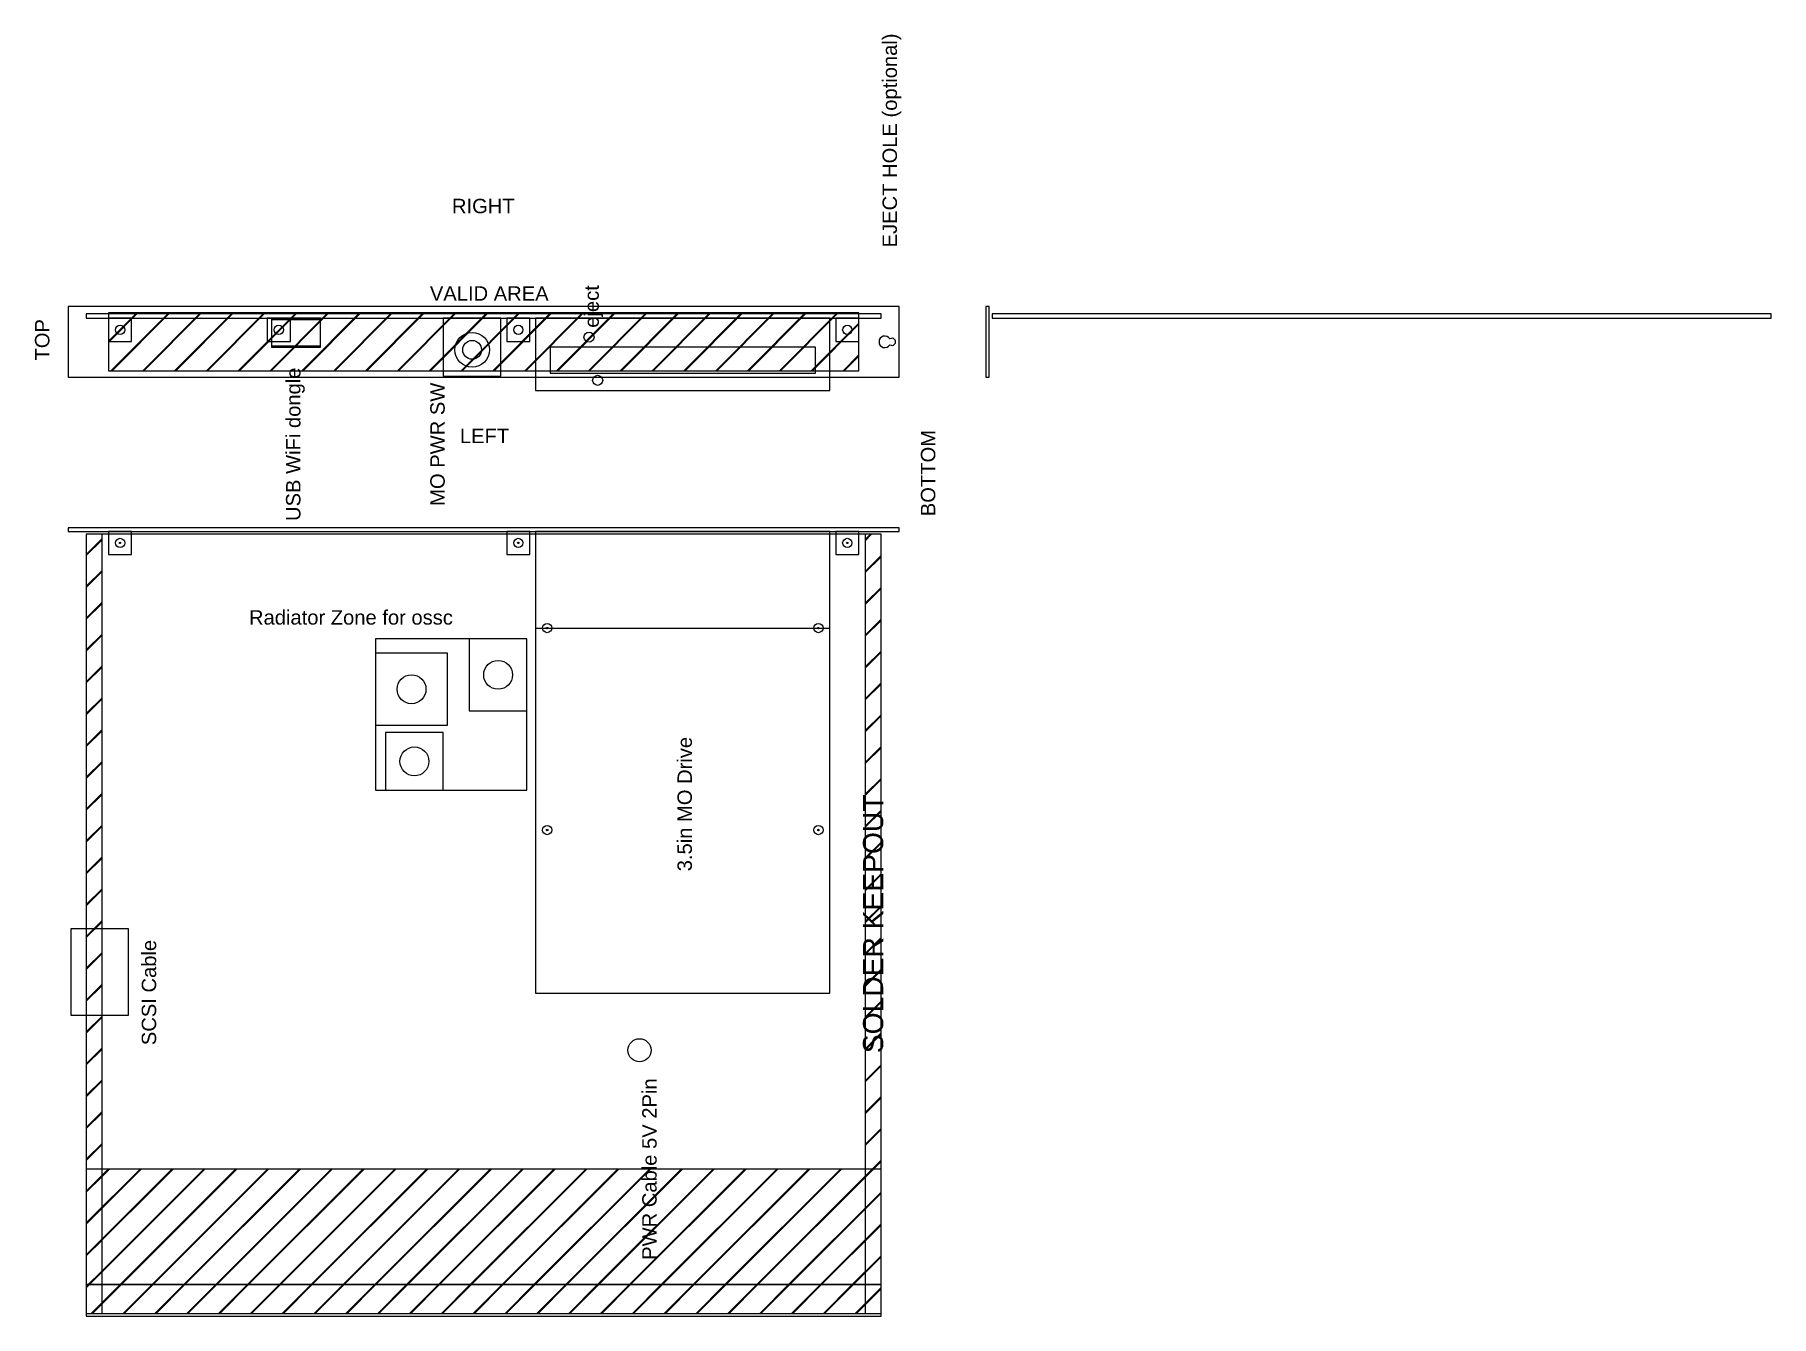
# Model space of a CAD drawing. Header units: millimetres. Extents: x 270 to 872, y -152 to 292.
import ezdxf
from ezdxf.enums import TextEntityAlignment as Align

# ---------------------------------------------------------------- set-up
doc = ezdxf.new("R2010")
doc.units = ezdxf.units.MM
for name, color, linetype, true_color in [('dimensions', 30, 'Continuous', 0xff7f00), ('disabled', 56, 'Continuous', 0x808000), ('draft', 16, 'Continuous', 0x800000), ('drill-center', 4, 'Continuous', 0x00ffff), ('note', 6, 'Continuous', 0xff00ff), ('outline', 5, 'Continuous', 0x0000ff), ('pcb', 1, 'Continuous', 0xff0000), ('plate', 6, 'Continuous', 0xff00ff)]:
    doc.layers.add(name, color=color, linetype=linetype, true_color=true_color)
doc.styles.add('textstyle15', font='')
doc.styles.add('textstyle16', font='')
doc.styles.add('textstyle17', font='')
doc.styles.add('textstyle18', font='')
doc.styles.add('textstyle19', font='')
doc.styles.add('textstyle20', font='')
doc.styles.add('textstyle21', font='')
doc.styles.add('textstyle22', font='')
doc.styles.add('textstyle23', font='')
doc.styles.add('textstyle24', font='')
doc.styles.add('textstyle25', font='')
doc.styles.add('textstyle26', font='')
doc.styles.add('textstyle27', font='')
doc.styles.add('textstyle28', font='')
doc.styles.get('textstyle15').set_extended_font_data('Arial')
doc.styles.get('textstyle16').set_extended_font_data('Arial')
doc.styles.get('textstyle17').set_extended_font_data('Arial')
doc.styles.get('textstyle18').set_extended_font_data('Arial')
doc.styles.get('textstyle19').set_extended_font_data('Arial')
doc.styles.get('textstyle20').set_extended_font_data('Arial')
doc.styles.get('textstyle21').set_extended_font_data('Arial')
doc.styles.get('textstyle22').set_extended_font_data('Arial')
doc.styles.get('textstyle23').set_extended_font_data('Arial')
doc.styles.get('textstyle24').set_extended_font_data('Arial')
doc.styles.get('textstyle25').set_extended_font_data('Arial')
doc.styles.get('textstyle26').set_extended_font_data('Arial')
doc.styles.get('textstyle27').set_extended_font_data('Arial')
doc.styles.get('textstyle28').set_extended_font_data('Arial')

msp = doc.modelspace()

# ---------------------------------------------------------------- hatches: boundary and pattern name
at = {"layer": 'draft'}
h = msp.add_hatch(dxfattribs=at)
h.set_pattern_fill('JIS_LC_8', color=256, style=0, pattern_type=0)
h.paths.add_polyline_path([(288.3, -141.2), (563.7, -141.2), (563.7, -101.2), (288.3, -101.2)], flags=0)
at = {"layer": 'note'}
h = msp.add_hatch(dxfattribs=at)
h.set_pattern_fill('JIS_LC_8', color=256, style=0, pattern_type=0)
h.paths.add_polyline_path([(296, 175.5), (556, 175.5), (556, 195.5), (296, 195.5)], flags=0)
h = msp.add_hatch(dxfattribs=at)
h.set_pattern_fill('JIS_LC_8', color=256, style=0, pattern_type=0)
h.paths.add_polyline_path([(288.3, -151.2), (293.8, -151.2), (293.8, 118.8), (288.3, 118.8)], flags=0)
h = msp.add_hatch(dxfattribs=at)
h.set_pattern_fill('JIS_LC_8', color=256, style=0, pattern_type=0)
h.paths.add_polyline_path([(558.2, -151.2), (563.7, -151.2), (563.7, 118.8), (558.2, 118.8)], flags=0)
at = {"layer": 'pcb'}
h = msp.add_hatch(dxfattribs=at)
h.set_pattern_fill('JIS_LC_8', color=256, style=0, pattern_type=0)
h.paths.add_polyline_path([(288.3, -151.2), (563.7, -151.2), (563.7, -141.2), (288.3, -141.2)], flags=0)

# ---------------------------------------------------------------- linework, layer by layer
at = {"layer": 'disabled', "flags": 128}
for points in [[(421, 57.6), (441, 57.6), (441, 82.6), (421, 82.6)], [(388.5, 52.6), (413.5, 52.6), (413.5, 77.6), (388.5, 77.6)], [(392, 30.1), (412, 30.1), (412, 50.1), (392, 50.1)]]:
    msp.add_lwpolyline(points, close=True, dxfattribs=at)
at = {"layer": 'disabled'}
for centre in [(431, 70.1), (401, 65.1), (402, 40.1)]:
    msp.add_circle(centre, 5, dxfattribs=at)
for centre, radius, start, end in [((565, 185.5), 2, 29.6863, 330.3137), ((567.5, 185.5), 1.25, 232.4105, 127.5895)]:
    msp.add_arc(centre, radius, start, end, dxfattribs=at)
at = {"layer": 'draft'}
msp.add_line((444, 86.3), (546, 86.3), dxfattribs=at)
at = {"layer": 'draft', "flags": 128}
for points in [[(296, 185.65), (304, 185.65), (304, 193.65), (296, 193.65)], [(351, 185.65), (359, 185.65), (359, 193.65), (351, 193.65)], [(352.5, 183.65), (369.5, 183.65), (369.5, 193.65), (352.5, 193.65)], [(412, 173.65), (432, 173.65), (432, 193.65), (412, 193.65)], [(434, 185.65), (442, 185.65), (442, 193.65), (434, 193.65)], [(444, 168.65), (546, 168.65), (546, 193.65), (444, 193.65)], [(548, 185.65), (556, 185.65), (556, 193.65), (548, 193.65)], [(296, 111.8), (304, 111.8), (304, 119.8), (296, 119.8)], [(434, 111.8), (442, 111.8), (442, 119.8), (434, 119.8)], [(444, -40.2), (546, -40.2), (546, 119.8), (444, 119.8)], [(548, 111.8), (556, 111.8), (556, 119.8), (548, 119.8)], [(288.3, -141.2), (563.7, -141.2), (563.7, -101.2), (288.3, -101.2)]]:
    msp.add_lwpolyline(points, close=True, dxfattribs=at)
at = {"layer": 'draft'}
for centre, radius in [((355, 189.65), 1.6), ((422, 182.72), 6), ((465.5, 172.15), 1.75)]:
    msp.add_circle(centre, radius, dxfattribs=at)
at = {"layer": 'drill-center'}
for centre in [(300, 115.8), (438, 115.8), (552, 115.8), (448, 86.3), (542, 86.3), (448, 16.3), (542, 16.3)]:
    msp.add_circle(centre, 0.25, dxfattribs=at)
at = {"layer": 'note', "flags": 128}
for points in [[(296, 175.5), (556, 175.5), (556, 195.5), (296, 195.5)], [(288.3, -151.2), (293.8, -151.2), (293.8, 118.8), (288.3, 118.8)], [(558.2, -151.2), (563.7, -151.2), (563.7, 118.8), (558.2, 118.8)]]:
    msp.add_lwpolyline(points, close=True, dxfattribs=at)
at = {"layer": 'outline', "flags": 128}
for points in [[(352.5, 184.15), (369.5, 184.15), (369.5, 193.15), (352.5, 193.15)], [(449, 174.65), (541, 174.65), (541, 183.65), (449, 183.65)], [(441, 82.6), (388.5, 82.6), (388.5, 30.1), (441, 30.1)], [(282.9, -47.9), (302.9, -47.9), (302.9, -17.9), (282.9, -17.9)]]:
    msp.add_lwpolyline(points, close=True, dxfattribs=at)
at = {"layer": 'outline'}
for centre, radius in [((300, 189.65), 1.6), ((438, 189.65), 1.6), ((462.5, 187.15), 1.75), ((552, 189.65), 1.6), ((422, 182.72), 3.25), ((300, 115.8), 1.6), ((438, 115.8), 1.6), ((552, 115.8), 1.6), ((448, 86.3), 1.6), ((542, 86.3), 1.6), ((448, 16.3), 1.6), ((542, 16.3), 1.6), ((480, -60), 4)]:
    msp.add_circle(centre, radius, dxfattribs=at)
at = {"layer": 'pcb', "flags": 128}
for points in [[(288.3, 193.65), (563.7, 193.65), (563.7, 195.15), (288.3, 195.15)], [(602.2, 193.65), (872.2, 193.65), (872.2, 195.15), (602.2, 195.15)], [(288.3, -151.2), (563.7, -151.2), (563.7, 118.8), (288.3, 118.8)], [(288.3, -151.2), (563.7, -151.2), (563.7, -141.2), (288.3, -141.2)]]:
    msp.add_lwpolyline(points, close=True, dxfattribs=at)
at = {"layer": 'plate', "flags": 128}
for points in [[(282, 173.25), (570, 173.25), (570, 197.75), (282, 197.75)], [(600, 173.25), (601.2, 173.25), (601.2, 197.75), (600, 197.75)], [(282, 119.8), (570, 119.8), (570, 121), (282, 121)], [(288.3, -152.2), (563.7, -152.2), (563.7, 118.8), (288.3, 118.8)]]:
    msp.add_lwpolyline(points, close=True, dxfattribs=at)
msp.add_lwpolyline([(301.5, 119.8), (550.5, 119.8)], dxfattribs=at)

# ---------------------------------------------------------------- texts
at = {"layer": 'dimensions'}
for s, style, p in [('RIGHT', 'textstyle19', (425.87, 232.56)), ('LEFT', 'textstyle20', (426.29, 152.89))]:
    msp.add_text(s, height=5, dxfattribs=dict(at, style=style)).set_placement(p, align=Align.MIDDLE_CENTER)
for s, style, p in [('TOP', 'textstyle18', (273, 186.2)), ('BOTTOM', 'textstyle17', (580, 140))]:
    msp.add_text(s, height=5, rotation=90, dxfattribs=dict(at, style=style)).set_placement(p, align=Align.MIDDLE_CENTER)
at = {"layer": 'disabled', "style": 'textstyle16'}
msp.add_text('EJECT HOLE (optional)', height=5, rotation=90, dxfattribs=at).set_placement((566.72, 255.29), align=Align.MIDDLE_CENTER)
at = {"layer": 'draft'}
for s, style, p in [('eject', 'textstyle23', (463.4, 197.75)), ('USB WiFi dongle', 'textstyle25', (360, 150)), ('MO PWR SW', 'textstyle24', (410, 150)), ('3.5in MO Drive', 'textstyle22', (495.65, 25.3)), ('SCSI Cable', 'textstyle26', (310, -40)), ('PWR Cable 5V 2Pin', 'textstyle27', (483.44, -101.2))]:
    msp.add_text(s, height=5, rotation=90, dxfattribs=dict(at, style=style)).set_placement(p, align=Align.MIDDLE_CENTER)
at = {"layer": 'draft', "style": 'textstyle28'}
msp.add_text('Radiator Zone for ossc', height=5, dxfattribs=at).set_placement((380, 90), align=Align.MIDDLE_CENTER)
at = {"layer": 'note', "style": 'textstyle15'}
msp.add_text('VALID AREA', height=5, dxfattribs=at).set_placement((427.93, 202.26), align=Align.MIDDLE_CENTER)
at = {"layer": 'note', "style": 'textstyle21'}
msp.add_text('SOLDER KEEPOUT', height=7, rotation=90, dxfattribs=at).set_placement((560.95, -16.2), align=Align.MIDDLE_CENTER)

doc.saveas('drawing.dxf')
